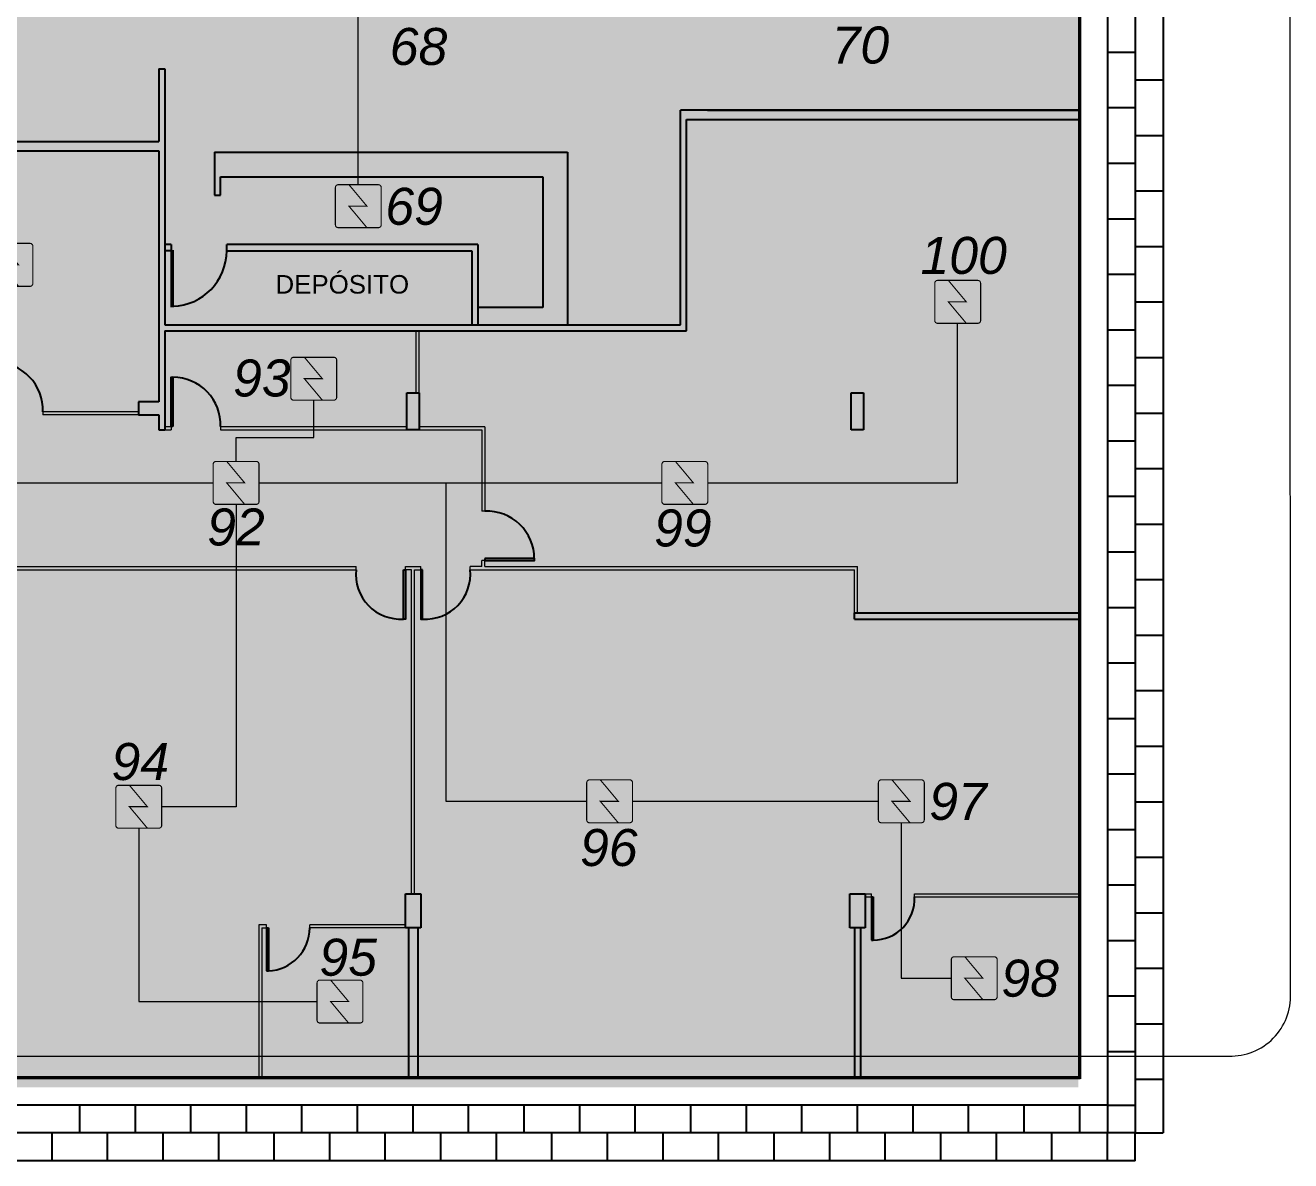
# Model space of a CAD drawing. Header units: metres. Extents: x -331 to 2982, y 362 to 2539.
# Drawn here: x 878.16 to 898.66, y 904.74 to 923.14 of the extents above; entities that cross this region are included whole.
import ezdxf

# ---------------------------------------------------------------- set-up
doc = ezdxf.new("R2010")
doc.units = ezdxf.units.M
doc.layers.get('0').update_dxf_attribs({"color": 251})
doc.layers.add('_salas', color=251, linetype='Continuous', plot=False)
for name, color, linetype in [('CX', 251, 'Continuous'), ('DET. FUMAÇA', 1, 'Continuous'), ('Div', 251, 'Continuous'), ('Pis', 251, 'Continuous')]:
    doc.layers.add(name, color=color, linetype=linetype)
doc.layers.add('Divisória M43', color=251, linetype='Continuous', lineweight=9)
doc.styles.add('DESTAQUE', font='arial.ttf', dxfattribs={"height": 0.4})
doc.styles.add('X3G_ENTITY_141699D3', font='arial.ttf', dxfattribs={"height": 0.6})
doc.styles.add('X3G_ENTITY_141699DB', font='arial.ttf', dxfattribs={"height": 0.6})
doc.styles.add('X3G_ENTITY_141699E3', font='arial.ttf', dxfattribs={"height": 0.6})
doc.styles.add('X3G_ENTITY_1416AFBD', font='arial.ttf', dxfattribs={"height": 0.6})

# ---------------------------------------------------------------- blocks, each defined once
blk = doc.blocks.new('Detector de fumaça')
at = {"layer": 'DET. FUMAÇA', "linetype": 'Continuous', "lineweight": 15, "const_width": 0.0187}
blk.add_lwpolyline([(774.599, 539.816), (775.249, 539.816, -0.414214), (775.296, 539.769), (775.296, 539.167, -0.414214), (775.249, 539.12), (774.599, 539.12, -0.414214), (774.553, 539.167), (774.553, 539.769, -0.414214)], format="xyb", close=True, dxfattribs=at)
blk.add_lwpolyline([(774.773, 539.816), (775.064, 539.468), (774.773, 539.468), (775.064, 539.12)], dxfattribs=at)
blk = doc.blocks.new('A$C553b1b61')
at = {"layer": 'CX'}
for p, q in [((0, 0), (0, -0.7)), ((0, 0), (0.03, 0)), ((0.03, 0), (0.03, -0.7)), ((0, -0.7), (0.03, -0.7))]:
    blk.add_line(p, q, dxfattribs=at)
blk.add_arc((0, 0), 0.7, 272.454, 0, dxfattribs=at)
blk = doc.blocks.new('A$C20070d11')
at = {"layer": 'CX'}
for p, q in [((0, 0), (0, -0.7)), ((0, 0), (0.03, 0)), ((0.03, 0), (0.03, -0.7)), ((0, -0.7), (0.03, -0.7))]:
    blk.add_line(p, q, dxfattribs=at)
blk.add_arc((0.03, -0.029), 0.671, 270, 2.5089, dxfattribs=at)
blk = doc.blocks.new('A$Ce707848f')
at = {"layer": 'CX', "ltscale": 8}
blk.add_lwpolyline([(-0.03, 0), (0, 0), (0, -0.8), (-0.03, -0.8)], close=True, dxfattribs=at)
at = {"layer": 'CX', "color": 251, "ltscale": 8, "true_color": 0x606060}
blk.add_arc((-0.075, -0.074), 0.728, 174.2068, 273.6054, dxfattribs=at)
blk = doc.blocks.new('A$Cf4a4422e')
at = {"layer": 'CX', "ltscale": 8}
blk.add_lwpolyline([(0.03, 0), (0, 0), (0, -0.8), (0.03, -0.8)], close=True, dxfattribs=at)
at = {"layer": 'CX', "color": 251, "ltscale": 8, "true_color": 0x606060}
blk.add_arc((0.076, -0.073), 0.728, 266.3946, 5.7932, dxfattribs=at)

msp = doc.modelspace()

# ---------------------------------------------------------------- hatches: boundary and pattern name
at = {"layer": '_salas', "transparency": 33554559}
h = msp.add_hatch(color=256, dxfattribs=at)
h.dxf.hatch_style = 1
h.paths.add_polyline_path([(895.216, 949.386), (890.256, 949.386), (890.256, 949.186), (891.596, 949.186), (891.596, 947.711, -1.003891), (891.596, 942.561), (891.596, 941.386), (875.356, 941.386), (875.356, 916.636), (875.356, 909.392), (875.356, 905.926), (895.216, 905.926)])
h.paths.add_polyline_path([(882.306, 925.836), (878.156, 925.836), (878.156, 929.336), (882.306, 929.336)], flags=16)

# ---------------------------------------------------------------- linework, layer by layer
for p, q in [((880.319, 917.036), (879.989, 917.036)), ((879.989, 917.036), (879.989, 916.826)), ((879.989, 916.826), (880.319, 916.826))]:
    msp.add_line(p, q)
at = {"lineweight": 0}
msp.add_lwpolyline([(876.539, 968.196), (895.249, 968.196), (895.249, 906.076), (819.739, 906.076)], dxfattribs=at)
at = {"layer": 'CX', "ltscale": 8}
for points in [[(880.549, 916.636), (880.519, 916.636), (880.519, 917.436), (880.549, 917.436)], [(885.604, 914.496), (885.604, 914.466), (886.404, 914.466), (886.404, 914.496)]]:
    msp.add_lwpolyline(points, close=True, dxfattribs=at)
at = {"layer": 'CX'}
msp.add_arc((885.632, 914.496), 0.771, 0, 92.1399, dxfattribs=at)
at = {"layer": 'Div', "color": 230, "linetype": 'Continuous', "lineweight": 0}
for p, q in [((898.657, 907.445), (898.649, 928.336)), ((823.439, 906.431), (897.657, 906.431))]:
    msp.add_line(p, q, dxfattribs=at)
at = {"layer": 'Div', "color": 150, "linetype": 'Continuous', "lineweight": 0}
msp.add_line((883.551, 920.556), (883.551, 923.509), dxfattribs=at)
at = {"layer": 'Div', "lineweight": 0}
msp.add_line((877.519, 921.256), (878.769, 921.256), dxfattribs=at)
at = {"layer": 'Div', "color": 150, "lineweight": 0}
for p, q in [((893.262, 915.723), (893.262, 918.31)), ((882.829, 916.46), (882.829, 917.064)), ((881.571, 916.07), (881.571, 916.46)), ((881.571, 916.46), (882.829, 916.46)), ((874.676, 915.723), (881.199, 915.723)), ((881.942, 915.723), (888.47, 915.723)), ((884.971, 915.723), (884.971, 910.562)), ((889.213, 915.723), (893.262, 915.723)), ((881.571, 915.375), (881.571, 910.474)), ((884.971, 910.562), (887.251, 910.562)), ((887.994, 910.562), (891.977, 910.562)), ((881.571, 910.474), (880.366, 910.474)), ((879.994, 910.126), (879.994, 907.316)), ((892.349, 910.214), (892.349, 907.694)), ((892.349, 907.694), (893.159, 907.694)), ((879.994, 907.316), (882.883, 907.316))]:
    msp.add_line(p, q, dxfattribs=at)
at = {"layer": 'Div', "color": 230, "linetype": 'Continuous', "lineweight": 0}
msp.add_arc((897.681, 907.407), 0.976, 268.5755, 2.2295, dxfattribs=at)
at = {"layer": 'Divisória M43'}
for p, q in [((884.489, 917.186), (884.489, 918.186)), ((884.539, 917.186), (884.539, 918.186)), ((879.989, 916.876), (878.439, 916.876)), ((878.439, 916.876), (878.439, 916.826)), ((880.112, 916.826), (878.439, 916.826)), ((880.419, 916.636), (880.519, 916.636)), ((880.419, 916.586), (880.419, 916.636)), ((880.519, 916.636), (880.519, 916.586)), ((881.319, 916.636), (884.339, 916.636)), ((881.319, 916.636), (881.319, 916.586)), ((884.539, 916.636), (885.604, 916.636)), ((885.604, 916.632), (885.604, 915.267)), ((880.419, 916.586), (880.519, 916.586)), ((884.539, 916.586), (885.554, 916.586)), ((885.554, 916.582), (885.554, 915.267)), ((885.604, 915.267), (885.554, 915.267)), ((885.554, 914.366), (885.554, 914.466)), ((885.604, 914.466), (885.554, 914.466)), ((885.604, 914.366), (885.604, 914.466)), ((875.489, 914.366), (883.514, 914.366)), ((875.489, 914.316), (883.514, 914.316)), ((883.514, 914.316), (883.514, 914.366)), ((884.314, 914.366), (884.564, 914.366)), ((884.314, 914.316), (884.314, 914.366)), ((884.414, 914.316), (884.314, 914.316)), ((884.414, 909.061), (884.414, 914.316)), ((884.464, 909.061), (884.464, 914.316)), ((884.464, 914.316), (884.564, 914.316)), ((884.564, 914.316), (884.564, 914.366)), ((885.364, 914.316), (885.364, 914.366)), ((885.554, 914.366), (885.364, 914.366)), ((885.364, 914.316), (891.589, 914.316)), ((885.604, 914.366), (891.639, 914.366)), ((891.589, 913.616), (891.589, 914.316)), ((891.639, 913.616), (891.639, 914.366)), ((891.764, 909.061), (891.864, 909.061)), ((891.864, 909.011), (891.864, 909.061)), ((892.564, 909.061), (895.229, 909.061)), ((892.564, 909.011), (892.564, 909.061)), ((891.764, 909.011), (891.864, 909.011)), ((892.564, 909.011), (895.229, 909.011)), ((882.064, 908.562), (881.939, 908.562)), ((881.939, 908.562), (881.939, 908.512)), ((881.939, 908.512), (881.939, 906.096)), ((881.989, 908.512), (882.064, 908.512)), ((881.989, 908.512), (881.989, 906.096)), ((882.064, 908.512), (882.064, 908.562)), ((884.314, 908.562), (882.764, 908.562)), ((882.764, 908.512), (882.764, 908.562)), ((884.314, 908.511), (882.764, 908.512))]:
    msp.add_line(p, q, dxfattribs=at)
at = {"layer": 'Divisória M43', "lineweight": 9}
msp.add_line((881.319, 916.586), (884.339, 916.586), dxfattribs=at)
at = {"layer": 'Divisória M43', "color": 5}
msp.add_line((885.604, 914.466), (885.554, 914.466), dxfattribs=at)
at = {"layer": 'Pis'}
for p, q in [((895.229, 906.096), (895.229, 949.336)), ((895.249, 906.076), (895.249, 949.336)), ((895.689, 949.336), (895.689, 905.636)), ((896.139, 949.336), (896.139, 905.186)), ((896.589, 949.336), (896.589, 905.186)), ((895.689, 922.706), (896.139, 922.706)), ((880.319, 922.434), (880.419, 922.434)), ((880.319, 922.434), (880.319, 921.256)), ((880.419, 922.434), (880.419, 918.286)), ((895.689, 922.256), (895.689, 922.256)), ((896.139, 922.256), (896.589, 922.256)), ((888.769, 918.286), (888.769, 921.766)), ((895.229, 921.766), (888.769, 921.766)), ((889.209, 921.766), (895.229, 921.766)), ((895.689, 921.806), (896.139, 921.806)), ((888.869, 921.616), (891.639, 921.616)), ((888.871, 918.186), (888.869, 921.616)), ((891.639, 921.616), (895.229, 921.616)), ((895.689, 921.356), (895.689, 921.356)), ((896.139, 921.356), (896.589, 921.356)), ((877.519, 921.256), (878.769, 921.256)), ((878.769, 921.256), (880.319, 921.256)), ((878.769, 921.256), (880.319, 921.256)), ((877.519, 921.106), (880.319, 921.106)), ((878.769, 921.106), (880.319, 921.106)), ((880.319, 921.106), (880.319, 917.036)), ((881.219, 921.086), (886.939, 921.086)), ((881.219, 921.086), (881.219, 920.386)), ((886.939, 921.086), (886.939, 918.286)), ((895.689, 920.906), (896.139, 920.906)), ((881.319, 920.686), (886.539, 920.686)), ((881.319, 920.386), (881.319, 920.686)), ((886.539, 920.686), (886.539, 918.566)), ((881.219, 920.386), (881.319, 920.386)), ((895.689, 920.456), (895.689, 920.456)), ((896.139, 920.456), (896.589, 920.456)), ((895.689, 920.006), (896.139, 920.006)), ((880.519, 919.586), (880.419, 919.586)), ((880.519, 919.586), (880.519, 919.486)), ((885.489, 919.586), (881.419, 919.586)), ((881.419, 919.486), (881.419, 919.586)), ((885.489, 919.586), (885.489, 918.286)), ((895.689, 919.556), (895.689, 919.556)), ((896.139, 919.556), (896.589, 919.556)), ((880.519, 919.486), (880.419, 919.486)), ((881.419, 919.486), (885.389, 919.486)), ((885.389, 919.486), (885.389, 918.286)), ((895.689, 919.106), (896.139, 919.106)), ((886.539, 918.566), (885.489, 918.566)), ((895.689, 918.656), (895.689, 918.656)), ((896.139, 918.656), (896.589, 918.656)), ((880.419, 918.286), (888.769, 918.286)), ((880.419, 918.186), (888.871, 918.186)), ((880.419, 918.186), (880.419, 916.586)), ((895.689, 918.206), (896.139, 918.206)), ((895.689, 917.756), (895.689, 917.756)), ((896.139, 917.756), (896.589, 917.756)), ((895.689, 917.306), (896.139, 917.306)), ((884.339, 916.586), (884.339, 917.186)), ((884.339, 917.186), (884.539, 917.186)), ((884.539, 917.186), (884.539, 916.586)), ((891.539, 916.586), (891.539, 917.186)), ((891.539, 917.186), (891.739, 917.186)), ((891.739, 917.186), (891.739, 916.586)), ((895.689, 916.856), (895.689, 916.856)), ((896.139, 916.856), (896.589, 916.856)), ((880.319, 916.826), (880.319, 916.586)), ((880.319, 916.586), (880.419, 916.586)), ((884.539, 916.586), (884.339, 916.586)), ((891.739, 916.586), (891.539, 916.586)), ((895.689, 916.406), (896.139, 916.406)), ((895.229, 916.006), (895.229, 915.206)), ((895.689, 915.956), (895.689, 915.956)), ((896.139, 915.956), (896.589, 915.956)), ((895.689, 915.506), (896.139, 915.506)), ((895.689, 915.056), (895.689, 915.056)), ((896.139, 915.056), (896.589, 915.056)), ((895.689, 914.606), (896.139, 914.606)), ((895.689, 914.156), (895.689, 914.156)), ((896.139, 914.156), (896.589, 914.156)), ((891.589, 913.616), (895.229, 913.616)), ((891.589, 913.516), (891.589, 913.616)), ((895.689, 913.706), (896.139, 913.706)), ((891.589, 913.516), (895.229, 913.516)), ((895.689, 913.256), (895.689, 913.256)), ((896.139, 913.256), (896.589, 913.256)), ((895.689, 912.806), (896.139, 912.806)), ((895.689, 912.356), (895.689, 912.356)), ((896.139, 912.356), (896.589, 912.356)), ((895.689, 911.906), (896.139, 911.906)), ((895.689, 911.456), (895.689, 911.456)), ((896.139, 911.456), (896.589, 911.456)), ((895.689, 911.006), (896.139, 911.006)), ((895.689, 910.556), (895.689, 910.556)), ((896.139, 910.556), (896.589, 910.556)), ((895.689, 910.106), (896.139, 910.106)), ((895.689, 909.656), (895.689, 909.656)), ((896.139, 909.656), (896.589, 909.656)), ((884.314, 908.511), (884.314, 909.061)), ((884.314, 909.061), (884.564, 909.061)), ((884.564, 909.061), (884.564, 908.511)), ((891.514, 908.511), (891.514, 909.061)), ((891.514, 909.061), (891.764, 909.061)), ((891.764, 909.061), (891.764, 908.511)), ((895.689, 909.206), (896.139, 909.206)), ((895.689, 908.756), (895.689, 908.756)), ((896.139, 908.756), (896.589, 908.756)), ((884.564, 908.511), (884.314, 908.511)), ((884.364, 908.511), (884.364, 906.096)), ((884.514, 908.511), (884.514, 906.096)), ((891.764, 908.511), (891.514, 908.511)), ((891.739, 908.511), (891.539, 908.511)), ((891.589, 908.511), (891.589, 906.096)), ((891.689, 908.511), (891.689, 906.096)), ((895.689, 908.306), (896.139, 908.306)), ((895.689, 907.856), (895.689, 907.856)), ((896.139, 907.856), (896.589, 907.856)), ((895.689, 907.406), (896.139, 907.406)), ((895.689, 906.956), (895.689, 906.956)), ((896.139, 906.956), (896.589, 906.956)), ((895.689, 906.506), (896.139, 906.506)), ((819.739, 906.096), (895.229, 906.096)), ((819.739, 906.076), (895.249, 906.076)), ((895.689, 906.056), (895.689, 906.056)), ((896.139, 906.056), (896.589, 906.056)), ((895.689, 905.636), (819.739, 905.636)), ((878.589, 905.636), (878.589, 905.636)), ((879.039, 905.186), (879.039, 905.636)), ((879.489, 905.636), (879.489, 905.636)), ((879.939, 905.186), (879.939, 905.636)), ((880.389, 905.636), (880.389, 905.636)), ((880.839, 905.186), (880.839, 905.636)), ((881.289, 905.636), (881.289, 905.636)), ((881.739, 905.186), (881.739, 905.636)), ((882.189, 905.636), (882.189, 905.636)), ((882.639, 905.186), (882.639, 905.636)), ((883.089, 905.636), (883.089, 905.636)), ((883.539, 905.186), (883.539, 905.636)), ((883.989, 905.636), (883.989, 905.636)), ((884.439, 905.186), (884.439, 905.636)), ((884.889, 905.636), (884.889, 905.636)), ((885.339, 905.186), (885.339, 905.636)), ((885.789, 905.636), (885.789, 905.636)), ((886.239, 905.186), (886.239, 905.636)), ((886.689, 905.636), (886.689, 905.636)), ((887.139, 905.186), (887.139, 905.636)), ((887.589, 905.636), (887.589, 905.636)), ((888.039, 905.186), (888.039, 905.636)), ((888.489, 905.636), (888.489, 905.636)), ((888.939, 905.186), (888.939, 905.636)), ((889.389, 905.636), (889.389, 905.636)), ((889.839, 905.186), (889.839, 905.636)), ((890.289, 905.636), (890.289, 905.636)), ((890.739, 905.186), (890.739, 905.636)), ((891.189, 905.636), (891.189, 905.636)), ((891.639, 905.186), (891.639, 905.636)), ((892.089, 905.636), (892.089, 905.636)), ((892.539, 905.186), (892.539, 905.636)), ((892.989, 905.636), (892.989, 905.636)), ((893.439, 905.186), (893.439, 905.636)), ((893.889, 905.636), (893.889, 905.636)), ((894.339, 905.186), (894.339, 905.636)), ((894.789, 905.636), (894.789, 905.636)), ((895.239, 905.186), (895.239, 905.636)), ((895.689, 905.636), (895.689, 905.186)), ((895.689, 905.636), (896.139, 905.636)), ((895.689, 905.186), (819.739, 905.186)), ((878.589, 904.736), (878.589, 905.186)), ((879.489, 904.736), (879.489, 905.186)), ((880.389, 904.736), (880.389, 905.186)), ((881.289, 904.736), (881.289, 905.186)), ((882.189, 904.736), (882.189, 905.186)), ((883.089, 904.736), (883.089, 905.186)), ((883.989, 904.736), (883.989, 905.186)), ((884.889, 904.736), (884.889, 905.186)), ((885.789, 904.736), (885.789, 905.186)), ((886.689, 904.736), (886.689, 905.186)), ((887.589, 904.736), (887.589, 905.186)), ((888.489, 904.736), (888.489, 905.186)), ((889.389, 904.736), (889.389, 905.186)), ((890.289, 904.736), (890.289, 905.186)), ((891.189, 904.736), (891.189, 905.186)), ((892.089, 904.736), (892.089, 905.186)), ((892.989, 904.736), (892.989, 905.186)), ((893.889, 904.736), (893.889, 905.186)), ((894.789, 904.736), (894.789, 905.186)), ((895.689, 904.736), (895.689, 905.186)), ((896.139, 905.186), (895.689, 905.186)), ((895.689, 905.156), (895.689, 905.156)), ((896.139, 904.736), (896.139, 905.186)), ((896.139, 905.186), (896.589, 905.186)), ((896.139, 904.736), (819.739, 904.736))]:
    msp.add_line(p, q, dxfattribs=at)
at = {"layer": 'Pis', "const_width": 0.03}
msp.add_lwpolyline([(876.539, 968.196), (895.249, 968.196), (895.249, 906.076), (819.739, 906.076)], dxfattribs=at)
msp.add_lwpolyline([(880.549, 919.486), (880.519, 919.486), (880.519, 918.586), (880.549, 918.586)], close=True, dxfattribs=at)
at = {"layer": 'Pis'}
for centre, radius, start, end in [((880.518, 919.487), 0.901, 271.9659, 359.9762), ((877.669, 916.905), 0.771, 357.8122, 90), ((880.549, 916.665), 0.771, 357.8524, 90)]:
    msp.add_arc(centre, radius, start, end, dxfattribs=at)

# ---------------------------------------------------------------- block references
at = {"layer": 'DET. FUMAÇA', "linetype": 'Continuous', "lineweight": 0}
for p in [(108.627, 380.741), (102.983, 379.79), (118.338, 379.19), (107.905, 377.944), (106.647, 376.255), (113.917, 376.255), (112.699, 371.094), (117.425, 371.094), (105.07, 371.006), (118.606, 368.226), (108.33, 367.848)]:
    msp.add_blockref('Detector de fumaça', p, dxfattribs=at)
at = {"layer": 'Pis'}
for name, p in [('A$Ce707848f', (884.314, 914.316)), ('A$Cf4a4422e', (884.564, 914.316)), ('A$C20070d11', (891.864, 909.011)), ('A$C553b1b61', (882.064, 908.512))]:
    msp.add_blockref(name, p, dxfattribs=at)

# ---------------------------------------------------------------- texts
at = {"layer": 'Div', "color": 5, "linetype": 'Continuous', "lineweight": 0, "true_color": 0x0000ff, "char_height": 0.6, "attachment_point": 1}
for s, insert, style in [('{\\fArial|b0|i1|c0|p34;68}', (884.061, 923.098), 'X3G_ENTITY_141699D3'), ('{\\fArial|b0|i1|c0|p34;70}', (891.221, 923.121), 'X3G_ENTITY_141699DB'), ('{\\fArial|b0|i1|c0|p34;69}', (883.989, 920.507), 'X3G_ENTITY_141699E3'), ('{\\fArial|b0|i1|c0|p34;100}', (892.66, 919.711), 'X3G_ENTITY_1416AFBD'), ('{\\fArial|b0|i1|c0|p34;93}', (881.522, 917.724), 'X3G_ENTITY_1416AFBD'), ('{\\fArial|b0|i1|c0|p34;92}', (881.103, 915.309), 'X3G_ENTITY_1416AFBD'), ('{\\fArial|b0|i1|c0|p34;99}', (888.343, 915.293), 'X3G_ENTITY_1416AFBD'), ('{\\fArial|b0|i1|c0|p34;94}', (879.553, 911.507), 'X3G_ENTITY_1416AFBD'), ('{\\fArial|b0|i1|c0|p34;97}', (892.802, 910.861), 'X3G_ENTITY_1416AFBD'), ('{\\fArial|b0|i1|c0|p34;96}', (887.144, 910.113), 'X3G_ENTITY_1416AFBD'), ('{\\fArial|b0|i1|c0|p34;95}', (882.921, 908.335), 'X3G_ENTITY_1416AFBD'), ('{\\fArial|b0|i1|c0|p34;98}', (893.97, 907.995), 'X3G_ENTITY_1416AFBD')]:
    msp.add_mtext_dynamic_manual_height_columns(s, width=13.3188, gutter_width=2.5, heights=[0], dxfattribs=dict(at, insert=insert, style=style))
at = {"layer": 'Pis', "insert": (883.292, 918.788), "char_height": 0.3, "width": 2.2626, "attachment_point": 8, "style": 'DESTAQUE'}
msp.add_mtext('DEPÓSITO', dxfattribs=at)

doc.saveas('drawing.dxf')
